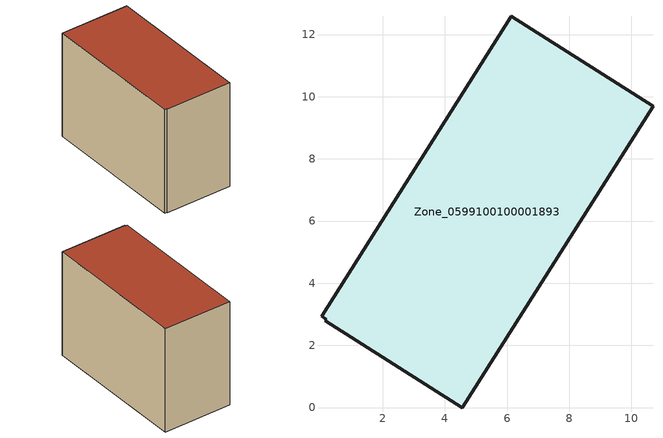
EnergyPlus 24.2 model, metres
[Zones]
Zone_0599100100001893
 floor ground (C_G): 0.14,2.8 0.17,2.85 0.03,2.93 6.13,12.58 10.7,9.7 4.56,0 z1.6
 wall outside (C_F): 4.56,0 10.7,9.7 6.13,12.58 0.03,2.93 0.17,2.85 0.14,2.8 4.56,0 z1.6:9.93
 roof outside (C_R): 0.17,2.85 0.14,2.8 4.56,0 10.7,9.7 6.13,12.58 0.03,2.93 z9.93
[BUILDING]
Pand.0599100100001893: North Axis=0; Terrain=City; Loads Convergence Tolerance Value=0.04; Temperature Convergence Tolerance Value=0.4; Solar Distribution=FullExterior; Maximum Number of Warmup Days=25; Minimum Number of Warmup Days=1
[Site:Location]
Rotterdam.The.Hague.AP_ZH_NLD Design_Conditions: Latitude=51.96; Longitude=4.45; Time Zone=1; Elevation=-4.5
[SITE:GROUNDTEMPERATURE:BUILDINGSURFACE]
18, 18, 18, 18, 18, 18, 18, 18, 18, 18, 18, 18
[MATERIAL] Thermal Absorptance=0.9; Solar Absorptance=0.7; Visible Absorptance=0.7
Name | Roughness | Thickness | Conductivity | Density | Specific Heat
G.TI.2006-2014 | MediumSmooth | 0.15 | 0.06 | 540 | 1210
F.TI.2006-2014 | Rough | 0.3 | 0.12 | 1920 | 840
R.TI.2006-2014 | MediumRough | 0.2 | 0.08 | 1500 | 1000
[CONSTRUCTION]
C_G: G.TI.2006-2014
C_F: F.TI.2006-2014
C_R: R.TI.2006-2014
[ZONE]
Zone_0599100100001893: Type=1; Multiplier=1; Ceiling Height=Autocalculate; Volume=Autocalculate; Floor Area=autocalculate; Part of Total Floor Area=Yes
[ZONEINFILTRATION:DESIGNFLOWRATE]
Infil_Zone_0599100100001893: Zone or ZoneList or Space or SpaceList=Zone_0599100100001893; Schedule=AlwaysOn; Design Flow Rate Calculation Method=Flow/Area; Flow Rate per Floor Area=0.0015; Constant Term Coefficient=1; Temperature Term Coefficient=0; Velocity Term Coefficient=0; Velocity Squared Term Coefficient=0
[HVACTEMPLATE:ZONE:IDEALLOADSAIRSYSTEM]
Zone_0599100100001893: Maximum Heating Supply Air Temperature=50; Minimum Cooling Supply Air Temperature=13; Maximum Heating Supply Air Humidity Ratio=0.0156; Minimum Cooling Supply Air Humidity Ratio=0.0077; Heating Limit=NoLimit; Cooling Limit=NoLimit; Dehumidification Control Type=ConstantSensibleHeatRatio; Cooling Sensible Heat Ratio=0.7; Dehumidification Setpoint=60; Humidification Control Type=None; Humidification Setpoint=30; Outdoor Air Method=None; Outdoor Air Flow Rate per Person=0.00944; Outdoor Air Flow Rate per Zone Floor Area=0; Outdoor Air Flow Rate per Zone=0; Demand Controlled Ventilation Type=None; Outdoor Air Economizer Type=NoEconomizer; Heat Recovery Type=None; Sensible Heat Recovery Effectiveness=0.7; Latent Heat Recovery Effectiveness=0.65
[ZONECONTROL:THERMOSTAT]
ThermostatControl_Zone_0599100100001893: Zone or ZoneList=Zone_0599100100001893; Control Type Schedule=DualSetpointControlType; Control 1=Thermostat_Zone_0599100100001893; Temperature Difference Between Cutout And Setpoint=0
[THERMOSTATSETPOINT:DUALSETPOINT]
Thermostat_Zone_0599100100001893: Heating Setpoint Temperature Schedule=HeatingSetpoint_Zone_0599100100001893; Cooling Setpoint Temperature Schedule=CoolingSetpoint_Zone_0599100100001893
[SCHEDULE:COMPACT]
HeatingSetpoint_Zone_0599100100001893: Through: 12/31, For: AllDays, Until: 24:00, 21
CoolingSetpoint_Zone_0599100100001893: Through: 12/31, For: AllDays, Until: 24:00, 24
DualSetpointControlType: Through: 12/31, For: AllDays, Until: 24:00, 4
AlwaysOn: Through: 12/31, For: AllDays, Until: 24:00, 1
